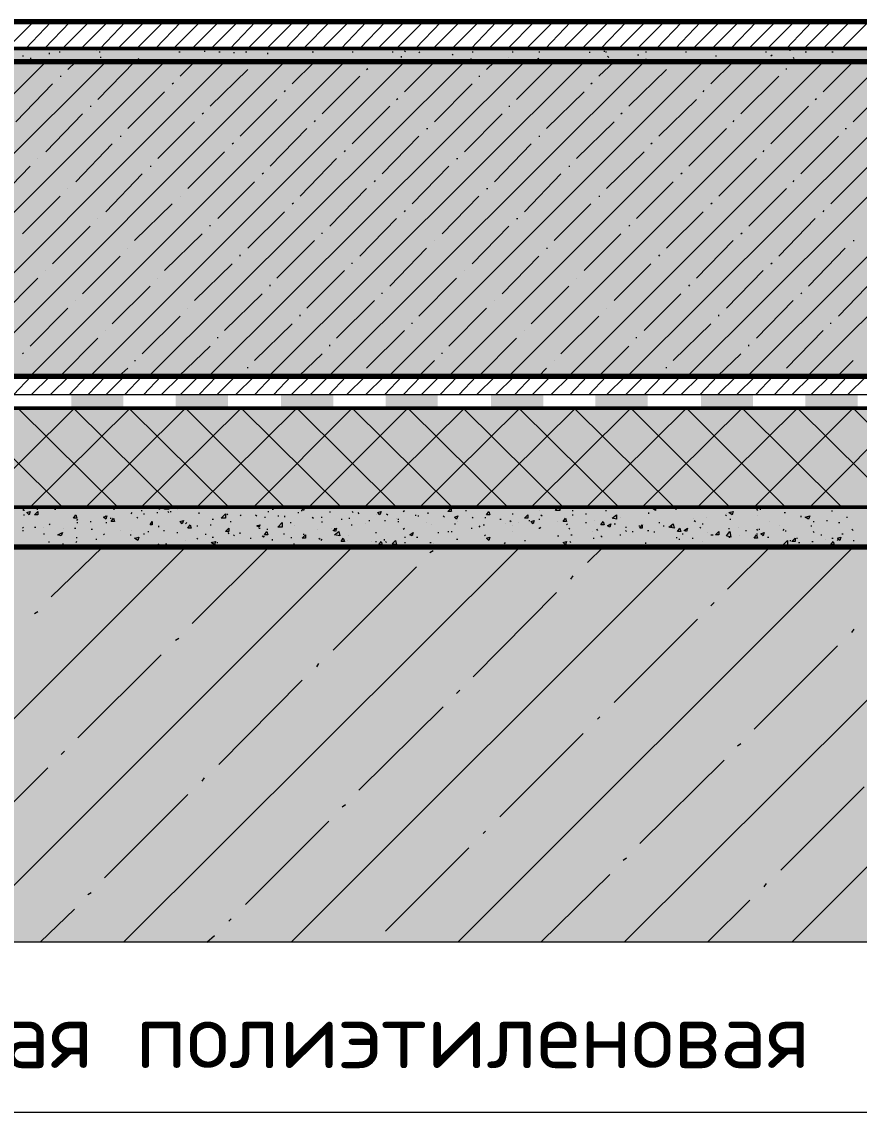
# Model space of a CAD drawing. Header units: millimetres. Extents: x -84737 to 172119, y -43083 to 59399.
# Drawn here: x -70243 to -67052, y -28552 to -24396 of the extents above; entities that cross this region are included whole.
import ezdxf

# ---------------------------------------------------------------- set-up
doc = ezdxf.new("R2010")
doc.units = ezdxf.units.MM
doc.layers.add('PDF _Геометрия', color=7, linetype='Continuous')
doc.layers.add('PDF _Текст', color=7, linetype='Continuous')
doc.layers.add('PDF _Сплошная заливка', color=7, linetype='Continuous', true_color=0xffffff)
doc.styles.add('PDF ISOCPEUR', font='isocpeur.ttf')

msp = doc.modelspace()

# ---------------------------------------------------------------- hatches: boundary and pattern name
at = {"layer": 'PDF _Сплошная заливка', "transparency": 33554559}
for points in [[(-74854.4, -24548.2), (-65864.4, -24548.2), (-65864.4, -24497.4), (-74905.2, -24497.4), (-74905.2, -25699.5), (-74854.4, -25699.5)], [(-73656.6, -25746), (-65864.4, -25746), (-65864.4, -24548.2), (-74854.4, -24548.2), (-74854.4, -26067.7), (-73656.6, -26067.7)], [(-65864.4, -26000), (-65864.4, -25868.8), (-73605.8, -25868.8), (-73605.8, -26245.5), (-65974.4, -26241.2), (-65999.8, -26228.5), (-66012.5, -26224.3), (-65716.3, -26076.2), (-65712, -26071.9), (-65855.9, -26000)], [(-65864.4, -26296.3), (-65966, -26245.5), (-74956, -26245.5), (-74956, -26397.8), (-65864.4, -26397.8)], [(-72238.6, -27904.6), (-65864.4, -27904.6), (-65864.4, -26397.8), (-77677.5, -26397.8), (-77677.5, -26668.7), (-77664.8, -26668.7), (-77529.4, -26736.4), (-77533.6, -26740.7), (-77829.9, -26888.8), (-77677.5, -26965), (-77677.5, -27904.6), (-72534.9, -27904.6), (-72534.9, -27913.1), (-72530.7, -27913.1), (-72530.7, -27921.6), (-72526.5, -27921.6), (-72526.5, -27930), (-72522.2, -27930), (-72522.2, -27938.5), (-72518, -27938.5), (-72518, -27947), (-72513.8, -27947), (-72513.8, -27955.4), (-72509.5, -27955.4), (-72509.5, -27963.9), (-72505.3, -27963.9), (-72505.3, -27972.4), (-72501.1, -27972.4), (-72501.1, -27980.8), (-72496.8, -27980.8), (-72496.8, -27989.3), (-72492.6, -27989.3), (-72492.6, -27997.8), (-72488.4, -27997.8), (-72488.4, -28006.2), (-72484.1, -28006.2), (-72484.1, -28014.7), (-72479.9, -28014.7), (-72479.9, -28023.2), (-72475.7, -28023.2), (-72475.7, -28031.6), (-72471.4, -28031.6), (-72471.4, -28040.1), (-72467.2, -28040.1), (-72467.2, -28048.5), (-72458.7, -28044.3), (-72314.8, -27756.5), (-72310.6, -27756.5), (-72306.4, -27760.7), (-72306.4, -27769.2), (-72302.1, -27769.2), (-72302.1, -27777.7), (-72297.9, -27777.7), (-72297.9, -27786.1), (-72293.7, -27786.1), (-72293.7, -27794.6), (-72289.4, -27794.6), (-72289.4, -27803.1), (-72285.2, -27803.1), (-72285.2, -27811.5), (-72281, -27811.5), (-72281, -27820), (-72276.7, -27820), (-72276.7, -27828.5), (-72272.5, -27828.5), (-72272.5, -27836.9), (-72268.3, -27836.9), (-72268.3, -27845.4), (-72264, -27845.4), (-72264, -27853.8), (-72259.8, -27853.8), (-72259.8, -27862.3), (-72255.6, -27862.3), (-72255.6, -27870.8), (-72251.3, -27870.8), (-72251.3, -27879.2), (-72247.1, -27879.2), (-72247.1, -27887.7), (-72242.9, -27887.7), (-72242.9, -27896.2), (-72238.6, -27896.2)]]:
    msp.add_hatch(color=256, dxfattribs=at).paths.add_polyline_path(points)

# ---------------------------------------------------------------- linework, layer by layer
at = {"layer": 'PDF _Геометрия', "lineweight": 70}
for points in [[(-65864.4, -24395.8), (-74905.2, -24395.8), (-74905.2, -24497.4)], [(-65864.4, -24548.2), (-74854.4, -24548.2), (-74854.4, -26067.7), (-73656.6, -26067.7), (-73656.6, -25746), (-65864.4, -25746)], [(-65864.4, -26397.8), (-77677.5, -26397.8)]]:
    msp.add_lwpolyline(points, dxfattribs=at)
at = {"layer": 'PDF _Геометрия', "lineweight": 9}
for points in [[(-70300.1, -24497.4), (-70198.5, -24395.8)], [(-70228.2, -24497.4), (-70130.8, -24395.8)], [(-70156.2, -24497.4), (-70058.9, -24395.8)], [(-70088.5, -24497.4), (-69986.9, -24395.8)], [(-70016.5, -24497.4), (-69915, -24395.8)], [(-69944.6, -24497.4), (-69847.2, -24395.8)], [(-69876.9, -24497.4), (-69775.3, -24395.8)], [(-69804.9, -24497.4), (-69703.3, -24395.8)], [(-69733, -24497.4), (-69635.6, -24395.8)], [(-69665.2, -24497.4), (-69563.7, -24395.8)], [(-69593.3, -24497.4), (-69491.7, -24395.8)], [(-69521.3, -24497.4), (-69419.8, -24395.8)], [(-69449.4, -24497.4), (-69352, -24395.8)], [(-69381.7, -24497.4), (-69280.1, -24395.8)], [(-69309.7, -24497.4), (-69208.1, -24395.8)], [(-69237.8, -24497.4), (-69140.4, -24395.8)], [(-69170, -24497.4), (-69068.5, -24395.8)], [(-69098.1, -24497.4), (-68996.5, -24395.8)], [(-69026.1, -24497.4), (-68928.8, -24395.8)], [(-68954.2, -24497.4), (-68856.8, -24395.8)], [(-68886.5, -24497.4), (-68784.9, -24395.8)], [(-68814.5, -24497.4), (-68712.9, -24395.8)], [(-68742.5, -24497.4), (-68645.2, -24395.8)], [(-68674.8, -24497.4), (-68573.2, -24395.8)], [(-68602.9, -24497.4), (-68501.3, -24395.8)], [(-68530.9, -24497.4), (-68433.6, -24395.8)], [(-68463.2, -24497.4), (-68361.6, -24395.8)], [(-68391.2, -24497.4), (-68289.7, -24395.8)], [(-68319.3, -24497.4), (-68217.7, -24395.8)], [(-68247.3, -24497.4), (-68150, -24395.8)], [(-68179.6, -24497.4), (-68078, -24395.8)], [(-68107.7, -24497.4), (-68006.1, -24395.8)], [(-68035.7, -24497.4), (-67938.4, -24395.8)], [(-67968, -24497.4), (-67866.4, -24395.8)], [(-67896, -24497.4), (-67794.4, -24395.8)], [(-67824.1, -24497.4), (-67726.7, -24395.8)], [(-67752.1, -24497.4), (-67654.8, -24395.8)], [(-67684.4, -24497.4), (-67582.8, -24395.8)], [(-67612.4, -24497.4), (-67510.9, -24395.8)], [(-67540.5, -24497.4), (-67443.1, -24395.8)], [(-67472.8, -24497.4), (-67371.2, -24395.8)], [(-67400.8, -24497.4), (-67299.2, -24395.8)], [(-67328.9, -24497.4), (-67231.5, -24395.8)], [(-67261.1, -24497.4), (-67159.6, -24395.8)], [(-67189.2, -24497.4), (-67087.6, -24395.8)], [(-67117.2, -24497.4), (-67015.7, -24395.8)], [(-74854.4, -24548.2), (-74854.4, -25699.5), (-74905.2, -25699.5), (-74905.2, -24497.4), (-65864.4, -24497.4)], [(-70139.3, -24514.3), (-70139.3, -24518.6)], [(-70101.2, -24510.1), (-70097, -24510.1)], [(-70067.3, -24497.4), (-70071.6, -24501.7)], [(-69957.3, -24505.9), (-69957.3, -24505.9)], [(-69948.8, -24510.1), (-69944.6, -24510.1)], [(-69644.1, -24510.1), (-69639.8, -24510.1)], [(-69546.7, -24505.9), (-69546.7, -24510.1)], [(-69491.7, -24510.1), (-69487.5, -24510.1)], [(-69432.5, -24514.3), (-69436.7, -24514.3)], [(-69390.1, -24510.1), (-69385.9, -24510.1)], [(-69373.2, -24497.4), (-69373.2, -24497.4)], [(-69305.5, -24518.6), (-69305.5, -24514.3)], [(-69136.2, -24510.1), (-69131.9, -24510.1)], [(-68983.8, -24510.1), (-68979.6, -24510.1)], [(-68831.4, -24510.1), (-68827.2, -24510.1)], [(-68780.6, -24510.1), (-68784.9, -24505.9)], [(-68725.6, -24510.1), (-68729.8, -24514.3)], [(-68670.6, -24501.7), (-68670.6, -24497.4)], [(-68598.6, -24522.8), (-68602.9, -24518.6)], [(-68543.6, -24497.4), (-68547.8, -24501.7)], [(-68526.7, -24510.1), (-68522.5, -24510.1)], [(-68374.3, -24505.9), (-68374.3, -24505.9)], [(-68374.3, -24510.1), (-68370.1, -24510.1)], [(-68272.7, -24510.1), (-68268.5, -24510.1)], [(-68133.1, -24501.7), (-68137.3, -24501.7)], [(-68078, -24514.3), (-68078, -24510.1)], [(-68023, -24505.9), (-68023, -24510.1)], [(-68018.8, -24510.1), (-68014.5, -24510.1)], [(-67866.4, -24510.1), (-67862.2, -24510.1)], [(-67714, -24510.1), (-67709.8, -24510.1)], [(-67409.3, -24510.1), (-67405.1, -24510.1)], [(-67316.2, -24501.7), (-67316.2, -24505.9)], [(-67256.9, -24510.1), (-67252.7, -24510.1)], [(-67155.3, -24510.1), (-67151.1, -24510.1)], [(-71354, -25746), (-70152, -24548.2)], [(-71193.2, -25818), (-71125.5, -25746), (-69923.4, -24548.2)], [(-70896.9, -25746), (-69699.1, -24548.2)], [(-70668.4, -25746), (-69470.5, -24548.2)], [(-70439.8, -25746), (-69242, -24548.2)], [(-70236.6, -24527), (-70240.9, -24527)], [(-70207, -24535.5), (-70211.2, -24535.5)], [(-70211.2, -25746), (-69013.4, -24548.2)], [(-70067.3, -24577.8), (-70037.7, -24548.2)], [(-69982.7, -25746), (-68784.9, -24548.2)], [(-69953.1, -24692.1), (-69813.4, -24548.2)], [(-69940.4, -24531.3), (-69944.6, -24531.3)], [(-69796.5, -24535.5), (-69800.7, -24539.7)], [(-69758.4, -24544), (-69758.4, -24544)], [(-69758.4, -25746), (-68556.3, -24548.2)], [(-69686.4, -24544), (-69686.4, -24548.2)], [(-69639.8, -24603.2), (-69584.8, -24548.2)], [(-69529.8, -25746), (-68327.8, -24548.2)], [(-69462.1, -24548.2), (-69462.1, -24548.2)], [(-69356.3, -24548.2), (-69356.3, -24548.2)], [(-69301.2, -25746), (-68099.2, -24548.2)], [(-69275.8, -24544), (-69275.8, -24548.2)], [(-69212.4, -24632.9), (-69127.7, -24548.2)], [(-69144.6, -25818), (-69072.7, -25746), (-67870.6, -24548.2)], [(-68899.1, -24548.2), (-68899.1, -24548.2)], [(-68844.1, -25746), (-67646.3, -24548.2)], [(-68797.6, -24527), (-68797.6, -24531.3)], [(-68784.9, -24662.5), (-68670.6, -24548.2)], [(-68615.6, -25746), (-67417.7, -24548.2)], [(-68530.9, -24539.7), (-68530.9, -24535.5)], [(-68471.7, -24577.8), (-68442, -24548.2)], [(-68387, -24531.3), (-68387, -24531.3)], [(-68387, -25746), (-67189.2, -24548.2)], [(-68357.4, -24692.1), (-68213.5, -24548.2)], [(-68272.7, -24535.5), (-68277, -24539.7)], [(-68158.4, -25746), (-66960.6, -24548.2)], [(-68044.2, -24603.2), (-67984.9, -24548.2)], [(-68006.1, -24531.3), (-68010.3, -24527)], [(-67934.1, -25746), (-66732.1, -24548.2)], [(-67891.8, -24522.8), (-67896, -24522.8)], [(-67862.2, -24539.7), (-67866.4, -24539.7)], [(-67824.1, -24544), (-67824.1, -24539.7)], [(-67760.6, -24548.2), (-67760.6, -24548.2)], [(-67752.1, -24544), (-67752.1, -24548.2)], [(-67705.6, -25746), (-66503.5, -24548.2)], [(-67616.7, -24632.9), (-67532, -24548.2)], [(-67595.5, -24527), (-67599.8, -24527)], [(-67477, -25746), (-66275, -24548.2)], [(-67383.9, -24522.8), (-67388.1, -24527)], [(-67299.2, -24535.5), (-67303.5, -24531.3)], [(-67303.5, -24548.2), (-67303.5, -24548.2)], [(-67248.4, -25746), (-66046.4, -24548.2)], [(-67189.2, -24662.5), (-67074.9, -24548.2)], [(-67117.2, -24544), (-67121.5, -24544)], [(-70097, -24603.2), (-70092.7, -24603.2)], [(-69525.6, -24717.5), (-69381.7, -24577.8)], [(-69098.1, -24747.1), (-68954.2, -24603.2)], [(-68928.8, -24577.8), (-68924.5, -24573.6)], [(-68501.3, -24603.2), (-68497.1, -24603.2)], [(-67929.9, -24717.5), (-67786, -24577.8)], [(-67502.4, -24747.1), (-67358.5, -24603.2)], [(-67328.9, -24577.8), (-67328.9, -24573.6)], [(-70266.3, -24776.8), (-70126.6, -24632.9)], [(-69669.5, -24632.9), (-69665.2, -24628.6)], [(-68670.6, -24776.8), (-68526.7, -24632.9)], [(-68073.8, -24632.9), (-68069.6, -24628.6)], [(-67074.9, -24776.8), (-66931, -24632.9)], [(-69838.8, -24802.2), (-69699.1, -24662.5)], [(-69242, -24662.5), (-69237.8, -24658.3)], [(-68814.5, -24692.1), (-68810.3, -24687.9)], [(-68243.1, -24802.2), (-68099.2, -24662.5)], [(-67646.3, -24662.5), (-67642.1, -24658.3)], [(-67218.8, -24692.1), (-67214.6, -24687.9)], [(-69982.7, -24717.5), (-69978.5, -24717.5)], [(-69411.3, -24831.8), (-69271.6, -24692.1)], [(-68983.8, -24861.4), (-68839.9, -24717.5)], [(-68387, -24717.5), (-68382.8, -24717.5)], [(-67815.6, -24831.8), (-67671.7, -24692.1)], [(-67388.1, -24861.4), (-67244.2, -24717.5)], [(-70152, -24891), (-70012.3, -24747.1)], [(-69555.2, -24747.1), (-69551, -24742.9)], [(-68556.3, -24891), (-68412.4, -24747.1)], [(-67959.5, -24747.1), (-67955.3, -24742.9)], [(-69724.5, -24916.4), (-69584.8, -24776.8)], [(-69297, -24946.1), (-69157.3, -24802.2)], [(-69127.7, -24776.8), (-69123.5, -24772.5)], [(-68700.2, -24802.2), (-68696, -24802.2)], [(-68128.8, -24916.4), (-67984.9, -24776.8)], [(-67701.3, -24946.1), (-67557.4, -24802.2)], [(-67532, -24776.8), (-67527.8, -24772.5)], [(-67104.5, -24802.2), (-67100.3, -24802.2)], [(-69868.4, -24831.8), (-69864.2, -24831.8)], [(-68869.5, -24975.7), (-68729.8, -24831.8)], [(-68272.7, -24831.8), (-68268.5, -24831.8)], [(-67273.8, -24975.7), (-67129.9, -24831.8)], [(-70037.7, -25005.3), (-69898, -24861.4)], [(-69610.2, -25030.7), (-69470.5, -24891)], [(-69440.9, -24861.4), (-69436.7, -24857.2)], [(-69013.4, -24891), (-69009.2, -24886.8)], [(-68442, -25005.3), (-68302.4, -24861.4)], [(-68014.5, -25030.7), (-67870.6, -24891)], [(-67845.2, -24861.4), (-67841, -24857.2)], [(-67417.7, -24891), (-67413.5, -24886.8)], [(-70181.6, -24916.4), (-70181.6, -24916.4)], [(-69182.7, -25060.4), (-69043.1, -24916.4)], [(-68585.9, -24916.4), (-68581.7, -24916.4)], [(-67587.1, -25060.4), (-67443.1, -24916.4)], [(-70350.9, -25090), (-70211.2, -24946.1)], [(-69923.4, -25119.6), (-69783.8, -24975.7)], [(-69754.1, -24946.1), (-69749.9, -24946.1)], [(-69326.6, -24975.7), (-69322.4, -24971.5)], [(-68755.2, -25090), (-68615.6, -24946.1)], [(-68327.8, -25119.6), (-68188.1, -24975.7)], [(-68158.4, -24946.1), (-68154.2, -24946.1)], [(-67731, -24975.7), (-67726.7, -24971.5)], [(-67159.6, -25090), (-67015.7, -24946.1)], [(-69495.9, -25145), (-69356.3, -25005.3)], [(-68899.1, -25005.3), (-68894.9, -25001.1)], [(-67900.3, -25145), (-67760.6, -25005.3)], [(-67303.5, -25005.3), (-67299.2, -25001.1)], [(-70240.9, -25204.3), (-70097, -25060.4)], [(-70067.3, -25030.7), (-70067.3, -25030.7)], [(-69639.8, -25060.4), (-69639.8, -25060.4)], [(-69068.5, -25174.6), (-68928.8, -25030.7)], [(-68641, -25204.3), (-68501.3, -25060.4)], [(-68471.7, -25030.7), (-68467.4, -25030.7)], [(-68044.2, -25060.4), (-68039.9, -25060.4)], [(-67472.8, -25174.6), (-67328.9, -25030.7)], [(-69813.4, -25229.7), (-69669.5, -25090)], [(-69212.4, -25090), (-69208.1, -25085.7)], [(-68213.5, -25229.7), (-68073.8, -25090)], [(-67616.7, -25090), (-67612.4, -25085.7)], [(-69953.1, -25145), (-69953.1, -25145)], [(-69381.7, -25259.3), (-69242, -25119.6)], [(-68954.2, -25288.9), (-68814.5, -25145)], [(-68784.9, -25119.6), (-68780.6, -25115.4)], [(-68357.4, -25145), (-68353.1, -25145)], [(-67786, -25259.3), (-67646.3, -25119.6)], [(-67358.5, -25288.9), (-67218.8, -25145)], [(-67189.2, -25119.6), (-67185, -25115.4)], [(-70126.6, -25318.5), (-69982.7, -25174.6)], [(-69525.6, -25174.6), (-69525.6, -25170.4)], [(-68526.7, -25318.5), (-68387, -25174.6)], [(-67929.9, -25174.6), (-67925.7, -25170.4)], [(-69699.1, -25343.9), (-69555.2, -25204.3)], [(-69098.1, -25204.3), (-69098.1, -25200)], [(-68099.2, -25343.9), (-67959.5, -25204.3)], [(-67502.4, -25204.3), (-67498.2, -25200)], [(-69838.8, -25259.3), (-69838.8, -25259.3)], [(-69271.6, -25373.6), (-69127.7, -25229.7)], [(-68839.9, -25403.2), (-68700.2, -25259.3)], [(-68670.6, -25229.7), (-68670.6, -25229.7)], [(-68243.1, -25259.3), (-68238.9, -25259.3)], [(-67671.7, -25373.6), (-67532, -25229.7)], [(-67244.2, -25403.2), (-67104.5, -25259.3)], [(-67074.9, -25229.7), (-67070.7, -25229.7)], [(-70012.3, -25432.8), (-69868.4, -25288.9)], [(-69411.3, -25288.9), (-69411.3, -25284.7)], [(-68412.4, -25432.8), (-68272.7, -25288.9)], [(-67815.6, -25288.9), (-67811.4, -25284.7)], [(-70152, -25343.9), (-70152, -25343.9)], [(-69584.8, -25458.2), (-69440.9, -25318.5)], [(-69157.3, -25487.8), (-69013.4, -25343.9)], [(-68983.8, -25318.5), (-68983.8, -25314.3)], [(-68556.3, -25343.9), (-68556.3, -25343.9)], [(-67984.9, -25458.2), (-67845.2, -25318.5)], [(-67557.4, -25487.8), (-67417.7, -25343.9)], [(-67388.1, -25318.5), (-67383.9, -25314.3)], [(-70325.5, -25517.5), (-70181.6, -25373.6)], [(-69724.5, -25373.6), (-69724.5, -25373.6)], [(-68729.8, -25517.5), (-68585.9, -25373.6)], [(-68128.8, -25373.6), (-68128.8, -25373.6)], [(-67129.9, -25517.5), (-66990.3, -25373.6)], [(-69898, -25547.1), (-69754.1, -25403.2)], [(-69470.5, -25572.5), (-69326.6, -25432.8)], [(-69297, -25403.2), (-69297, -25399)], [(-68869.5, -25432.8), (-68869.5, -25428.6)], [(-68302.4, -25547.1), (-68158.4, -25403.2)], [(-67870.6, -25572.5), (-67731, -25432.8)], [(-67701.3, -25403.2), (-67697.1, -25399)], [(-67273.8, -25432.8), (-67269.6, -25428.6)], [(-70037.7, -25458.2), (-70037.7, -25458.2)], [(-69043.1, -25602.1), (-68899.1, -25458.2)], [(-68442, -25458.2), (-68442, -25458.2)], [(-67443.1, -25602.1), (-67303.5, -25458.2)], [(-70211.2, -25631.7), (-70067.3, -25487.8)], [(-69783.8, -25661.4), (-69639.8, -25517.5)], [(-69610.2, -25487.8), (-69610.2, -25487.8)], [(-69182.7, -25517.5), (-69182.7, -25513.2)], [(-68615.6, -25631.7), (-68471.7, -25487.8)], [(-68188.1, -25661.4), (-68044.2, -25517.5)], [(-68014.5, -25487.8), (-68014.5, -25487.8)], [(-67587.1, -25517.5), (-67587.1, -25513.2)], [(-69356.3, -25686.8), (-69212.4, -25547.1)], [(-68755.2, -25547.1), (-68755.2, -25542.9)], [(-67760.6, -25686.8), (-67616.7, -25547.1)], [(-67159.6, -25547.1), (-67159.6, -25542.9)], [(-70097, -25746), (-69953.1, -25602.1)], [(-69923.4, -25572.5), (-69923.4, -25572.5)], [(-69495.9, -25602.1), (-69495.9, -25597.9)], [(-68928.8, -25716.4), (-68784.9, -25572.5)], [(-68501.3, -25746), (-68357.4, -25602.1)], [(-68327.8, -25572.5), (-68327.8, -25572.5)], [(-67900.3, -25602.1), (-67900.3, -25597.9)], [(-67328.9, -25716.4), (-67189.2, -25572.5)], [(-69644.1, -25746), (-69525.6, -25631.7)], [(-69068.5, -25631.7), (-69068.5, -25627.5)], [(-68044.2, -25746), (-67929.9, -25631.7)], [(-67472.8, -25631.7), (-67472.8, -25627.5)], [(-70240.9, -25661.4), (-70236.6, -25657.1)], [(-69187, -25746), (-69098.1, -25661.4)], [(-68641, -25661.4), (-68641, -25657.1)], [(-67659, -25818), (-67591.3, -25746), (-67502.4, -25661.4)], [(-69872.6, -25746), (-69838.8, -25716.4)], [(-69813.4, -25686.8), (-69809.2, -25686.8)], [(-69381.7, -25716.4), (-69381.7, -25712.2)], [(-68729.8, -25746), (-68670.6, -25686.8)], [(-68272.7, -25746), (-68243.1, -25716.4)], [(-68213.5, -25686.8), (-68213.5, -25686.8)], [(-67786, -25716.4), (-67786, -25712.2)], [(-67134.2, -25746), (-67074.9, -25686.8)], [(-70274.7, -25818), (-70207, -25746)], [(-70207, -25818), (-70135.1, -25746)], [(-70135.1, -25818), (-70063.1, -25746)], [(-70063.1, -25818), (-69995.4, -25746)], [(-69991.2, -25818), (-69923.4, -25746)], [(-69923.4, -25818), (-69851.5, -25746)], [(-69851.5, -25818), (-69783.8, -25746)], [(-69779.5, -25818), (-69711.8, -25746)], [(-69711.8, -25818), (-69639.8, -25746)], [(-69639.8, -25818), (-69567.9, -25746)], [(-69567.9, -25818), (-69500.2, -25746)], [(-69500.2, -25818), (-69428.2, -25746)], [(-69428.2, -25818), (-69356.3, -25746)], [(-69415.5, -25746), (-69411.3, -25746)], [(-69356.3, -25818), (-69288.5, -25746)], [(-69284.3, -25818), (-69216.6, -25746)], [(-69216.6, -25818), (-69144.6, -25746)], [(-69072.7, -25818), (-69005, -25746)], [(-69005, -25818), (-68933, -25746)], [(-68954.2, -25746), (-68954.2, -25741.8)], [(-68933, -25818), (-68861.1, -25746)], [(-68861.1, -25818), (-68793.3, -25746)], [(-68789.1, -25818), (-68721.4, -25746)], [(-68721.4, -25818), (-68649.4, -25746)], [(-68649.4, -25818), (-68581.7, -25746)], [(-68577.5, -25818), (-68509.8, -25746)], [(-68509.8, -25818), (-68437.8, -25746)], [(-68437.8, -25818), (-68365.8, -25746)], [(-68365.8, -25818), (-68298.1, -25746)], [(-68298.1, -25818), (-68226.2, -25746)], [(-68226.2, -25818), (-68154.2, -25746)], [(-68154.2, -25818), (-68086.5, -25746)], [(-68082.3, -25818), (-68014.5, -25746)], [(-68014.5, -25818), (-67942.6, -25746)], [(-67942.6, -25818), (-67870.6, -25746)], [(-67870.6, -25818), (-67802.9, -25746)], [(-67819.8, -25746), (-67815.6, -25746)], [(-67802.9, -25818), (-67731, -25746)], [(-67731, -25818), (-67659, -25746)], [(-67591.3, -25818), (-67519.3, -25746)], [(-67519.3, -25818), (-67447.4, -25746)], [(-67447.4, -25818), (-67379.7, -25746)], [(-67375.4, -25818), (-67307.7, -25746)], [(-67358.5, -25746), (-67358.5, -25741.8)], [(-67307.7, -25818), (-67235.7, -25746)], [(-67235.7, -25818), (-67163.8, -25746)], [(-67163.8, -25818), (-67096.1, -25746)], [(-67096.1, -25818), (-67024.1, -25746)], [(-65864.4, -25818), (-73656.6, -25818), (-73656.6, -26067.7), (-74854.4, -26067.7)], [(-73605.8, -25868.8), (-65864.4, -25868.8)], [(-73868.2, -26224.3), (-72560.3, -28552.2), (-66562.8, -28552.2)], [(-70232.4, -26258.2), (-70236.6, -26258.2), (-70236.6, -26253.9)], [(-70185.9, -26253.9), (-70181.6, -26253.9)], [(-70118.1, -26253.9), (-70113.9, -26253.9)], [(-70003.8, -26249.7), (-69999.6, -26249.7)], [(-69893.8, -26253.9), (-69889.6, -26253.9)], [(-69826.1, -26270.9), (-69821.8, -26266.6)], [(-69788, -26258.2), (-69783.8, -26258.2)], [(-69728.7, -26266.6), (-69724.5, -26266.6)], [(-69720.3, -26253.9), (-69716, -26249.7)], [(-69682.2, -26245.5), (-69682.2, -26253.9), (-69699.1, -26253.9), (-69694.9, -26245.5)], [(-69686.4, -26262.4), (-69682.2, -26266.6)], [(-69677.9, -26262.4), (-69673.7, -26262.4)], [(-69648.3, -26253.9), (-69648.3, -26253.9)], [(-69567.9, -26266.6), (-69567.9, -26270.9)], [(-69394.4, -26249.7), (-69390.1, -26249.7)], [(-69305.5, -26262.4), (-69301.2, -26262.4)], [(-69288.5, -26253.9), (-69284.3, -26253.9)], [(-69203.9, -26249.7), (-69199.7, -26249.7)], [(-69191.2, -26266.6), (-69187, -26266.6)], [(-69165.8, -26245.5), (-69170, -26258.2), (-69178.5, -26249.7), (-69170, -26245.5)], [(-69178.5, -26258.2), (-69174.3, -26258.2)], [(-69068.5, -26262.4), (-69068.5, -26266.6)], [(-69064.2, -26249.7), (-69060, -26249.7)], [(-68983.8, -26262.4), (-68979.6, -26266.6)], [(-68962.6, -26266.6), (-68958.4, -26270.9)], [(-68789.1, -26262.4), (-68784.9, -26258.2)], [(-68751, -26245.5), (-68751, -26249.7), (-68763.7, -26249.7), (-68763.7, -26245.5)], [(-68696, -26266.6), (-68696, -26270.9)], [(-68602.9, -26262.4), (-68602.9, -26262.4)], [(-68577.5, -26245.5), (-68577.5, -26249.7)], [(-68552.1, -26258.2), (-68547.8, -26258.2)], [(-68268.5, -26258.2), (-68268.5, -26258.2)], [(-68192.3, -26245.5), (-68192.3, -26258.2), (-68209.2, -26258.2), (-68200.8, -26245.5)], [(-68145.8, -26258.2), (-68141.5, -26258.2)], [(-68018.8, -26258.2), (-68014.5, -26258.2)], [(-67853.7, -26270.9), (-67853.7, -26266.6)], [(-67828.3, -26245.5), (-67828.3, -26258.2), (-67841, -26249.7), (-67832.5, -26245.5)], [(-67752.1, -26253.9), (-67747.9, -26253.9)], [(-67443.1, -26253.9), (-67438.9, -26258.2)], [(-67430.4, -26253.9), (-67426.2, -26253.9)], [(-67379.7, -26249.7), (-67375.4, -26249.7)], [(-67337.3, -26266.6), (-67333.1, -26266.6)], [(-67231.5, -26249.7), (-67231.5, -26249.7)], [(-67155.3, -26258.2), (-67155.3, -26262.4)], [(-70236.6, -26275.1), (-70232.4, -26275.1)], [(-70139.3, -26313.2), (-70135.1, -26309)], [(-70033.5, -26296.3), (-70029.2, -26292)], [(-70033.5, -26304.7), (-70029.2, -26304.7)], [(-69982.7, -26300.5), (-69978.5, -26300.5)], [(-69927.7, -26283.6), (-69923.4, -26279.3)], [(-69923.4, -26304.7), (-69919.2, -26304.7)], [(-69906.5, -26287.8), (-69902.3, -26287.8)], [(-69804.9, -26283.6), (-69800.7, -26287.8)], [(-69779.5, -26270.9), (-69775.3, -26270.9)], [(-69618.7, -26309), (-69614.5, -26304.7)], [(-69517.1, -26292), (-69512.9, -26292)], [(-69462.1, -26270.9), (-69457.8, -26275.1)], [(-69449.4, -26300.5), (-69445.2, -26300.5)], [(-69411.3, -26279.3), (-69407.1, -26275.1)], [(-69352, -26275.1), (-69347.8, -26279.3)], [(-69318.2, -26283.6), (-69313.9, -26283.6)], [(-69267.4, -26279.3), (-69263.2, -26279.3)], [(-69242, -26279.3), (-69242, -26283.6)], [(-69220.8, -26304.7), (-69216.6, -26304.7)], [(-69136.2, -26283.6), (-69131.9, -26287.8)], [(-69102.3, -26283.6), (-69098.1, -26283.6)], [(-69098.1, -26304.7), (-69098.1, -26300.5)], [(-69026.1, -26292), (-69021.9, -26292)], [(-68996.5, -26287.8), (-68992.3, -26287.8)], [(-68933, -26309), (-68933, -26309)], [(-68920.3, -26296.3), (-68916.1, -26296.3)], [(-68890.7, -26275.1), (-68890.7, -26275.1)], [(-68861.1, -26296.3), (-68856.8, -26296.3)], [(-68852.6, -26270.9), (-68848.4, -26275.1)], [(-68814.5, -26287.8), (-68814.5, -26287.8)], [(-68810.3, -26292), (-68806, -26292)], [(-68810.3, -26300.5), (-68806, -26300.5)], [(-68742.5, -26275.1), (-68742.5, -26279.3)], [(-68734.1, -26279.3), (-68729.8, -26279.3)], [(-68700.2, -26304.7), (-68700.2, -26304.7)], [(-68636.7, -26279.3), (-68632.5, -26283.6)], [(-68594.4, -26309), (-68590.2, -26309)], [(-68581.7, -26300.5), (-68581.7, -26300.5)], [(-68526.7, -26283.6), (-68522.5, -26287.8)], [(-68475.9, -26287.8), (-68475.9, -26283.6)], [(-68420.9, -26292), (-68416.6, -26292)], [(-68399.7, -26309), (-68399.7, -26309)], [(-68382.8, -26296.3), (-68378.5, -26300.5)], [(-68374.3, -26270.9), (-68370.1, -26270.9)], [(-68348.9, -26304.7), (-68348.9, -26304.7)], [(-68310.8, -26296.3), (-68306.6, -26296.3)], [(-68272.7, -26292), (-68268.5, -26292)], [(-68264.3, -26275.1), (-68260, -26279.3)], [(-68200.8, -26300.5), (-68200.8, -26300.5)], [(-68166.9, -26313.2), (-68162.7, -26309)], [(-68145.8, -26275.1), (-68141.5, -26275.1)], [(-68095, -26270.9), (-68090.7, -26270.9)], [(-68095, -26304.7), (-68090.7, -26304.7)], [(-68061.1, -26296.3), (-68061.1, -26296.3)], [(-67984.9, -26309), (-67980.7, -26309)], [(-67959.5, -26283.6), (-67959.5, -26283.6)], [(-67815.6, -26304.7), (-67811.4, -26304.7)], [(-67684.4, -26287.8), (-67684.4, -26287.8)], [(-67680.2, -26296.3), (-67675.9, -26300.5)], [(-67650.5, -26309), (-67646.3, -26309)], [(-67633.6, -26283.6), (-67633.6, -26283.6)], [(-67561.7, -26275.1), (-67557.4, -26279.3)], [(-67557.4, -26270.9), (-67557.4, -26270.9)], [(-67544.7, -26292), (-67540.5, -26292)], [(-67438.9, -26279.3), (-67438.9, -26279.3)], [(-67392.4, -26300.5), (-67392.4, -26300.5)], [(-67273.8, -26279.3), (-67273.8, -26283.6)], [(-67227.3, -26300.5), (-67223.1, -26300.5)], [(-67176.5, -26296.3), (-67172.3, -26296.3)], [(-67129.9, -26304.7), (-67125.7, -26304.7)], [(-67100.3, -26283.6), (-67096.1, -26283.6)], [(-70240.9, -26325.9), (-70236.6, -26321.7)], [(-70240.9, -26334.4), (-70236.6, -26334.4)], [(-70194.3, -26321.7), (-70190.1, -26321.7)], [(-70160.5, -26321.7), (-70160.5, -26321.7)], [(-70160.5, -26347.1), (-70156.2, -26347.1)], [(-70084.3, -26325.9), (-70084.3, -26325.9)], [(-70041.9, -26325.9), (-70037.7, -26325.9)], [(-69978.5, -26330.1), (-69974.2, -26330.1)], [(-69931.9, -26351.3), (-69927.7, -26347.1)], [(-69868.4, -26334.4), (-69868.4, -26334.4)], [(-69830.3, -26351.3), (-69826.1, -26351.3)], [(-69826.1, -26334.4), (-69826.1, -26334.4)], [(-69779.5, -26347.1), (-69775.3, -26347.1)], [(-69762.6, -26338.6), (-69758.4, -26338.6)], [(-69720.3, -26321.7), (-69720.3, -26317.4)], [(-69703.3, -26334.4), (-69699.1, -26334.4)], [(-69652.5, -26342.8), (-69648.3, -26342.8)], [(-69576.4, -26317.4), (-69572.1, -26317.4)], [(-69542.5, -26347.1), (-69542.5, -26351.3)], [(-69525.6, -26313.2), (-69521.3, -26313.2)], [(-69457.8, -26342.8), (-69453.6, -26347.1)], [(-69436.7, -26351.3), (-69432.5, -26355.5)], [(-69411.3, -26347.1), (-69411.3, -26342.8)], [(-69339.3, -26325.9), (-69335.1, -26325.9)], [(-69309.7, -26330.1), (-69305.5, -26330.1)], [(-69246.2, -26347.1), (-69242, -26347.1)], [(-69203.9, -26317.4), (-69203.9, -26317.4)], [(-69170, -26347.1), (-69170, -26351.3)], [(-69115, -26330.1), (-69115, -26330.1)], [(-69064.2, -26325.9), (-69064.2, -26325.9)], [(-69051.5, -26325.9), (-69051.5, -26330.1)], [(-68988, -26313.2), (-68983.8, -26313.2)], [(-68894.9, -26342.8), (-68890.7, -26342.8)], [(-68789.1, -26330.1), (-68784.9, -26325.9)], [(-68683.3, -26313.2), (-68683.3, -26313.2)], [(-68657.9, -26342.8), (-68653.7, -26342.8)], [(-68619.8, -26338.6), (-68615.6, -26338.6)], [(-68607.1, -26338.6), (-68602.9, -26338.6)], [(-68530.9, -26325.9), (-68526.7, -26325.9)], [(-68501.3, -26317.4), (-68497.1, -26321.7)], [(-68484.4, -26313.2), (-68480.1, -26313.2)], [(-68480.1, -26355.5), (-68475.9, -26351.3)], [(-68374.3, -26317.4), (-68374.3, -26317.4)], [(-68374.3, -26338.6), (-68374.3, -26338.6)], [(-68272.7, -26325.9), (-68268.5, -26325.9)], [(-68268.5, -26321.7), (-68264.3, -26325.9)], [(-68158.4, -26325.9), (-68154.2, -26330.1)], [(-68150, -26351.3), (-68145.8, -26351.3)], [(-68069.6, -26338.6), (-68069.6, -26338.6)], [(-68052.6, -26330.1), (-68048.4, -26334.4)], [(-67963.8, -26351.3), (-67959.5, -26351.3)], [(-67942.6, -26321.7), (-67938.4, -26321.7)], [(-67942.6, -26334.4), (-67938.4, -26338.6)], [(-67917.2, -26338.6), (-67913, -26338.6)], [(-67891.8, -26317.4), (-67887.6, -26317.4)], [(-67874.9, -26313.2), (-67874.9, -26313.2)], [(-67857.9, -26334.4), (-67853.7, -26334.4)], [(-67832.5, -26338.6), (-67832.5, -26342.8)], [(-67798.7, -26317.4), (-67794.4, -26317.4)], [(-67769.1, -26317.4), (-67764.8, -26321.7)], [(-67752.1, -26321.7), (-67752.1, -26321.7)], [(-67726.7, -26347.1), (-67722.5, -26347.1)], [(-67659, -26321.7), (-67654.8, -26325.9)], [(-67629.4, -26342.8), (-67629.4, -26342.8)], [(-67616.7, -26351.3), (-67612.4, -26351.3), (-67608.2, -26351.3)], [(-67549, -26325.9), (-67549, -26330.1)], [(-67510.9, -26321.7), (-67510.9, -26321.7)], [(-67485.5, -26334.4), (-67481.2, -26334.4)], [(-67443.1, -26330.1), (-67438.9, -26334.4)], [(-67443.1, -26347.1), (-67438.9, -26347.1)], [(-67434.7, -26330.1), (-67430.4, -26330.1)], [(-67354.3, -26317.4), (-67354.3, -26317.4)], [(-67341.6, -26334.4), (-67337.3, -26330.1)], [(-67333.1, -26334.4), (-67333.1, -26338.6)], [(-67235.7, -26317.4), (-67231.5, -26317.4)], [(-67227.3, -26338.6), (-67223.1, -26342.8)], [(-67197.7, -26351.3), (-67193.4, -26351.3)], [(-67117.2, -26347.1), (-67113, -26347.1)], [(-67079.1, -26330.1), (-67074.9, -26334.4)], [(-70240.9, -26393.6), (-70240.9, -26389.4)], [(-70139.3, -26380.9), (-70139.3, -26376.7)], [(-70088.5, -26385.1), (-70084.3, -26385.1)], [(-70037.7, -26380.9), (-70033.5, -26376.7)], [(-70033.5, -26364), (-70033.5, -26359.8)], [(-69961.5, -26368.2), (-69957.3, -26368.2)], [(-69724.5, -26389.4), (-69720.3, -26385.1)], [(-69694.9, -26385.1), (-69690.6, -26385.1)], [(-69618.7, -26372.4), (-69618.7, -26372.4)], [(-69576.4, -26364), (-69572.1, -26368.2)], [(-69576.4, -26393.6), (-69576.4, -26389.4)], [(-69517.1, -26359.8), (-69512.9, -26359.8)], [(-69500.2, -26380.9), (-69495.9, -26380.9)], [(-69407.1, -26389.4), (-69407.1, -26389.4)], [(-69373.2, -26364), (-69369, -26364)], [(-69326.6, -26355.5), (-69322.4, -26359.8), (-69318.2, -26355.5)], [(-69288.5, -26368.2), (-69288.5, -26372.4)], [(-69216.6, -26359.8), (-69216.6, -26364)], [(-69208.1, -26385.1), (-69203.9, -26385.1)], [(-69110.8, -26364), (-69106.5, -26368.2)], [(-69102.3, -26372.4), (-69098.1, -26368.2)], [(-69000.7, -26372.4), (-69000.7, -26372.4)], [(-68996.5, -26355.5), (-68996.5, -26355.5)], [(-68911.8, -26376.7), (-68911.8, -26376.7)], [(-68894.9, -26376.7), (-68890.7, -26376.7)], [(-68861.1, -26372.4), (-68861.1, -26368.2)], [(-68856.8, -26376.7), (-68852.6, -26380.9)], [(-68784.9, -26359.8), (-68780.6, -26359.8)], [(-68784.9, -26380.9), (-68780.6, -26380.9)], [(-68738.3, -26359.8), (-68734.1, -26359.8)], [(-68729.8, -26397.8), (-68725.6, -26389.4), (-68725.6, -26397.8)], [(-68687.5, -26380.9), (-68683.3, -26380.9)], [(-68674.8, -26385.1), (-68674.8, -26385.1)], [(-68585.9, -26368.2), (-68581.7, -26368.2)], [(-68569, -26389.4), (-68564.8, -26389.4)], [(-68454.7, -26389.4), (-68450.5, -26389.4)], [(-68403.9, -26385.1), (-68399.7, -26380.9)], [(-68327.8, -26372.4), (-68323.5, -26372.4)], [(-68200.8, -26355.5), (-68196.5, -26355.5)], [(-68171.1, -26380.9), (-68166.9, -26376.7)], [(-68154.2, -26376.7), (-68150, -26380.9)], [(-68065.3, -26364), (-68061.1, -26364)], [(-68035.7, -26355.5), (-68031.5, -26359.8)], [(-67866.4, -26380.9), (-67866.4, -26385.1)], [(-67866.4, -26385.1), (-67866.4, -26385.1)], [(-67756.4, -26389.4), (-67752.1, -26389.4)], [(-67747.9, -26359.8), (-67747.9, -26364)], [(-67739.4, -26368.2), (-67735.2, -26368.2)], [(-67688.6, -26364), (-67684.4, -26364)], [(-67650.5, -26376.7), (-67650.5, -26376.7)], [(-67549, -26359.8), (-67544.7, -26359.8)], [(-67506.6, -26355.5), (-67506.6, -26355.5)], [(-67400.8, -26359.8), (-67396.6, -26359.8)], [(-67316.2, -26372.4), (-67311.9, -26372.4)], [(-67290.8, -26364), (-67286.5, -26364)], [(-67282.3, -26380.9), (-67278.1, -26380.9)], [(-67235.7, -26385.1), (-67235.7, -26385.1)], [(-67231.5, -26376.7), (-67227.3, -26376.7)], [(-67180.7, -26368.2), (-67180.7, -26368.2)], [(-67155.3, -26364), (-67151.1, -26364)], [(-67134.2, -26372.4), (-67129.9, -26368.2)], [(-67074.9, -26372.4), (-67070.7, -26372.4)], [(-71125.5, -27904.6), (-69618.7, -26397.8)], [(-70490.6, -27904.6), (-68983.8, -26397.8)], [(-70130.8, -26588.3), (-69936.1, -26397.8)], [(-69855.7, -27904.6), (-68344.7, -26397.8)], [(-69593.3, -26689.9), (-69301.2, -26397.8)], [(-69225.1, -26397.8), (-69212.4, -26393.6), (-69216.6, -26397.8)], [(-69216.6, -27904.6), (-67709.8, -26397.8)], [(-69043.1, -26393.6), (-69038.8, -26393.6)], [(-68793.3, -26397.8), (-68789.1, -26393.6)], [(-68687.5, -26419), (-68674.8, -26410.5)], [(-68581.7, -27904.6), (-67074.9, -26397.8)], [(-68459, -26393.6), (-68454.7, -26393.6)], [(-68277, -26393.6), (-68272.7, -26393.6)], [(-68086.5, -26457.1), (-68027.2, -26397.8)], [(-67946.8, -26397.8), (-67942.6, -26393.6)], [(-67946.8, -27904.6), (-66435.8, -26397.8)], [(-67887.6, -26397.8), (-67874.9, -26393.6), (-67874.9, -26397.8)], [(-67553.2, -26558.7), (-67392.4, -26397.8)], [(-67434.7, -26393.6), (-67430.4, -26393.6)], [(-69055.8, -26791.5), (-68738.3, -26474)], [(-67307.7, -27904.6), (-65864.4, -26461.3)], [(-68150, -26520.6), (-68141.5, -26507.9)], [(-68522.5, -26893.1), (-68205, -26571.4)], [(-67616.7, -26622.2), (-67604, -26609.5)], [(-70194.3, -26651.8), (-70181.6, -26643.3)], [(-67984.9, -26990.4), (-67667.5, -26673)], [(-67079.1, -26723.8), (-67070.7, -26711.1)], [(-69656.8, -26753.4), (-69644.1, -26744.9)], [(-70029.2, -27125.8), (-69711.8, -26808.4)], [(-67451.6, -27092), (-67134.2, -26774.5)], [(-69119.2, -26855), (-69110.8, -26842.3)], [(-69491.7, -27227.4), (-69174.3, -26905.8)], [(-68585.9, -26956.5), (-68573.2, -26943.8)], [(-68958.4, -27324.8), (-68636.7, -27007.3)], [(-68048.4, -27053.9), (-68039.9, -27045.4)], [(-68420.9, -27426.4), (-68103.4, -27108.9)], [(-70092.7, -27189.3), (-70080, -27176.6)], [(-67515.1, -27155.5), (-67502.4, -27147)], [(-67887.6, -27527.9), (-67565.9, -27210.5)], [(-70461, -27557.6), (-70143.5, -27240.1)], [(-69555.2, -27290.9), (-69546.7, -27278.2)], [(-69927.7, -27659.1), (-69610.2, -27341.7)], [(-67350, -27629.5), (-67032.6, -27312.1)], [(-69021.9, -27388.3), (-69009.2, -27379.8)], [(-69390.1, -27760.7), (-69072.7, -27443.3)], [(-68484.4, -27489.8), (-68475.9, -27481.4)], [(-68856.8, -27862.3), (-68539.4, -27544.9)], [(-67951.1, -27591.4), (-67938.4, -27583)], [(-68264.3, -27904.6), (-68001.8, -27646.5)], [(-67413.5, -27693), (-67405.1, -27680.3)], [(-69991.2, -27722.6), (-69978.5, -27714.2)], [(-65614.7, -27904.6), (-72238.6, -27904.6), (-72314.8, -27756.5), (-72463, -28057), (-72539.2, -27904.6), (-77677.5, -27904.6)], [(-67629.4, -27904.6), (-67468.5, -27743.8)], [(-70173.2, -27904.6), (-70041.9, -27777.7)], [(-69453.6, -27824.2), (-69445.2, -27815.8)], [(-69538.3, -27904.6), (-69508.6, -27879.2)]]:
    msp.add_lwpolyline(points, dxfattribs=at)
at = {"layer": 'PDF _Геометрия', "lineweight": 50}
for points in [[(-74854.4, -24548.2), (-65864.4, -24548.2), (-65864.4, -24497.4), (-74905.2, -24497.4)], [(-65864.4, -25746), (-73656.6, -25746)], [(-73605.8, -25868.8), (-65864.4, -25868.8), (-73605.8, -25868.8), (-73605.8, -26245.5), (-65974.4, -26245.5), (-74956, -26245.5), (-74956, -26397.8), (-65864.4, -26397.8)]]:
    msp.add_lwpolyline(points, dxfattribs=at)
at = {"layer": 'PDF _Геометрия', "color": 251, "lineweight": 9, "true_color": 0x676767}
for points in [[(-70846.1, -26245.5), (-70469.4, -25868.8), (-70088.5, -26245.5)], [(-70422.9, -26245.5), (-70041.9, -25868.8)], [(-69876.9, -26245.5), (-70257.8, -25868.8)], [(-70211.2, -26245.5), (-69830.3, -25868.8)], [(-69665.2, -26245.5), (-70046.2, -25868.8)], [(-69999.6, -26245.5), (-69618.7, -25868.8), (-69242, -26245.5)], [(-69453.6, -26245.5), (-69834.5, -25868.8)], [(-69788, -26245.5), (-69407.1, -25868.8), (-69026.1, -26245.5)], [(-69576.4, -26245.5), (-69195.4, -25868.8), (-68814.5, -26245.5)], [(-69360.5, -26245.5), (-68983.8, -25868.8), (-68602.9, -26245.5)], [(-69148.9, -26245.5), (-68772.2, -25868.8), (-68391.2, -26245.5)], [(-68937.2, -26245.5), (-68556.3, -25868.8)], [(-68725.6, -26245.5), (-68344.7, -25868.8)], [(-68179.6, -26245.5), (-68560.5, -25868.8)], [(-68514, -26245.5), (-68133.1, -25868.8)], [(-67968, -26245.5), (-68348.9, -25868.8)], [(-68302.4, -26245.5), (-67921.4, -25868.8), (-67544.7, -26245.5)], [(-67756.4, -26245.5), (-68137.3, -25868.8)], [(-68090.7, -26245.5), (-67709.8, -25868.8), (-67333.1, -26245.5)], [(-67879.1, -26245.5), (-67498.2, -25868.8), (-67117.2, -26245.5)], [(-67667.5, -26245.5), (-67286.5, -25868.8), (-66905.6, -26245.5)], [(-67451.6, -26245.5), (-67074.9, -25868.8), (-66694, -26245.5)], [(-67240, -26245.5), (-66863.3, -25868.8), (-66482.4, -26245.5)]]:
    msp.add_lwpolyline(points, dxfattribs=at)
at = {"layer": 'PDF _Геометрия', "lineweight": 9}
for points in [[(-70211.2, -26262.4), (-70215.5, -26275.1), (-70223.9, -26266.6)], [(-70181.6, -26262.4), (-70181.6, -26275.1), (-70194.3, -26275.1)], [(-68873.8, -26262.4), (-68878, -26275.1), (-68886.5, -26266.6)], [(-68607.1, -26249.7), (-68607.1, -26262.4), (-68619.8, -26262.4)], [(-68463.2, -26262.4), (-68459, -26275.1), (-68471.7, -26275.1)], [(-67532, -26262.4), (-67536.3, -26275.1), (-67549, -26266.6)], [(-70037.7, -26275.1), (-70033.5, -26287.8), (-70046.2, -26287.8)], [(-69919.2, -26279.3), (-69923.4, -26292), (-69931.9, -26283.6)], [(-69893.8, -26287.8), (-69889.6, -26300.5), (-69902.3, -26300.5)], [(-69745.7, -26300.5), (-69745.7, -26313.2), (-69754.1, -26313.2)], [(-69627.2, -26296.3), (-69631.4, -26309), (-69639.8, -26300.5)], [(-69466.3, -26287.8), (-69483.2, -26287.8), (-69466.3, -26270.9)], [(-69250.5, -26321.7), (-69267.4, -26321.7), (-69250.5, -26304.7)], [(-68581.7, -26279.3), (-68585.9, -26292), (-68594.4, -26283.6)], [(-68315.1, -26275.1), (-68315.1, -26287.8), (-68327.8, -26287.8)], [(-68289.7, -26296.3), (-68293.9, -26309), (-68302.4, -26300.5)], [(-68171.1, -26287.8), (-68166.9, -26300.5), (-68179.6, -26300.5)], [(-68027.2, -26300.5), (-68023, -26313.2), (-68035.7, -26313.2)], [(-67997.6, -26309), (-68001.8, -26321.7), (-68010.3, -26317.4)], [(-67976.4, -26292), (-67993.4, -26287.8), (-67976.4, -26275.1)], [(-67756.4, -26325.9), (-67777.5, -26321.7), (-67760.6, -26309)], [(-67240, -26279.3), (-67244.2, -26292), (-67256.9, -26283.6)], [(-70088.5, -26342.8), (-70092.7, -26355.5), (-70105.4, -26351.3)], [(-69601.8, -26313.2), (-69597.5, -26325.9), (-69610.2, -26325.9)], [(-69453.6, -26325.9), (-69453.6, -26338.6), (-69466.3, -26338.6)], [(-69335.1, -26313.2), (-69339.3, -26321.7), (-69347.8, -26317.4)], [(-69309.7, -26338.6), (-69305.5, -26351.3), (-69318.2, -26351.3)], [(-69161.6, -26351.3), (-69161.6, -26364), (-69174.3, -26364)], [(-69043.1, -26325.9), (-69047.3, -26338.6), (-69055.8, -26334.4)], [(-69030.4, -26355.5), (-69051.5, -26351.3), (-69034.6, -26338.6)], [(-68751, -26342.8), (-68755.2, -26355.5), (-68763.7, -26351.3)], [(-67879.1, -26313.2), (-67879.1, -26325.9), (-67887.6, -26325.9)], [(-67735.2, -26325.9), (-67731, -26338.6), (-67743.7, -26338.6)], [(-67705.6, -26325.9), (-67709.8, -26338.6), (-67718.3, -26334.4)], [(-67587.1, -26338.6), (-67587.1, -26351.3), (-67599.8, -26351.3)], [(-67540.5, -26359.8), (-67557.4, -26355.5), (-67544.7, -26338.6)], [(-67443.1, -26351.3), (-67438.9, -26364), (-67451.6, -26364)], [(-67413.5, -26342.8), (-67417.7, -26355.5), (-67426.2, -26347.1)], [(-69796.5, -26359.8), (-69800.7, -26372.4), (-69813.4, -26364)], [(-69504.4, -26376.7), (-69508.6, -26389.4), (-69521.3, -26380.9)], [(-69017.7, -26364), (-69013.4, -26376.7), (-69026.1, -26376.7)], [(-68873.8, -26376.7), (-68869.5, -26389.4), (-68882.2, -26389.4)], [(-68814.5, -26389.4), (-68831.4, -26385.1), (-68818.7, -26372.4)], [(-68459, -26359.8), (-68463.2, -26372.4), (-68471.7, -26364)], [(-68166.9, -26376.7), (-68171.1, -26389.4), (-68179.6, -26380.9)], [(-67324.6, -26393.6), (-67341.6, -26389.4), (-67324.6, -26372.4)], [(-67295, -26364), (-67295, -26376.7), (-67307.7, -26376.7)], [(-67151.1, -26376.7), (-67146.9, -26389.4), (-67159.6, -26389.4)], [(-67121.5, -26359.8), (-67125.7, -26372.4), (-67134.2, -26364)]]:
    msp.add_lwpolyline(points, close=True, dxfattribs=at)
at = {"layer": 'PDF _Сплошная заливка', "color": 1, "lineweight": 30, "transparency": 33554559}
for points in [[(-70054.6, -25818), (-70054.6, -25868.8), (-69855.7, -25818), (-69855.7, -25868.8)], [(-69656.8, -25818), (-69656.8, -25868.8), (-69457.8, -25818), (-69457.8, -25868.8)], [(-69254.7, -25818), (-69254.7, -25868.8), (-69055.8, -25818), (-69055.8, -25868.8)], [(-68856.8, -25818), (-68856.8, -25868.8), (-68657.9, -25818), (-68657.9, -25868.8)], [(-68454.7, -25818), (-68454.7, -25868.8), (-68255.8, -25818), (-68255.8, -25868.8)], [(-68056.9, -25818), (-68056.9, -25868.8), (-67857.9, -25818), (-67857.9, -25868.8)], [(-67654.8, -25818), (-67654.8, -25868.8), (-67455.8, -25818), (-67455.8, -25868.8)], [(-67256.9, -25818), (-67256.9, -25868.8), (-67058, -25818), (-67058, -25868.8)]]:
    msp.add_solid(points, dxfattribs=at)

# ---------------------------------------------------------------- texts
at = {"layer": 'PDF _Текст', "insert": (-71501.6, -28292.5), "char_height": 252.341, "attachment_point": 4, "style": 'PDF ISOCPEUR'}
msp.add_mtext('Защитная полиэтиленовая', dxfattribs=at)

doc.saveas('drawing.dxf')
